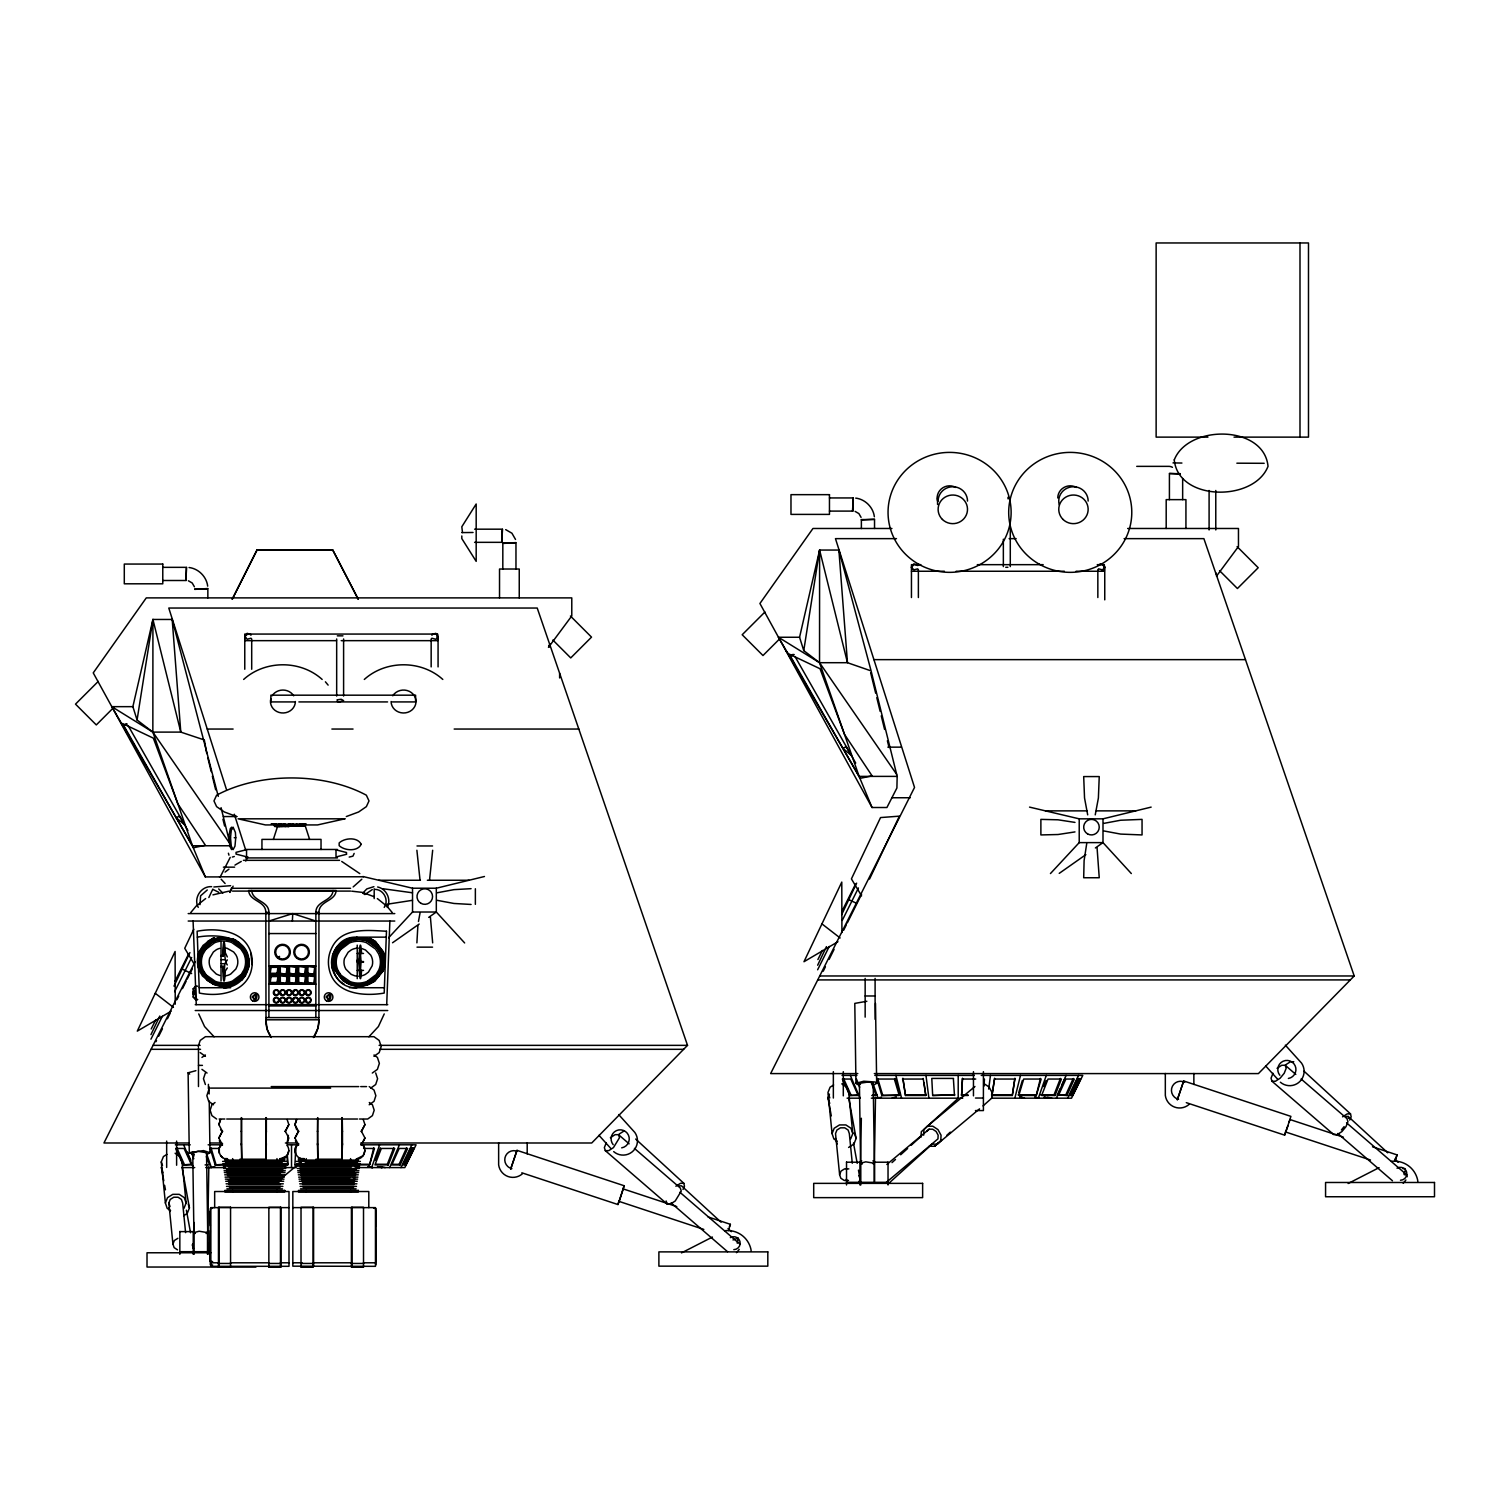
<?xml version="1.0" encoding="UTF-8"?>
<svg xmlns="http://www.w3.org/2000/svg" width="1510" height="1510" viewBox="0 0 1510 1510"><rect width="100%" height="100%" fill="white"/><g stroke="black" fill="none" stroke-linecap="round" stroke-linejoin="round"><path stroke-width="1.5" d="M218.27 796.374L172.197 619.459L152.925 619.459L152.85 732.105L192.468 845.77L205.341 876.914L220.234 876.914L230.218 857.397M266.345 1143.561L265.836 1158.793M266.345 1131.028L265.836 1146.241M315.986 1159.208L342.241 1159.208L342.241 1117.627L342.468 1131.613M870.1 670.553L847.469 662.701L819.609 550.055L819.534 662.701L859.133 776.385L872.025 807.51L886.917 807.51L896.902 787.994L897.166 776.385L871.006 670.553L838.88 550.055L819.609 550.055L799.564 637.258L803.754 650.602L819.534 662.701L896.676 774.366M285.258 826.574L285.277 824.252M221.026 956.189L223.159 956.189C224.877 929.216 222.914 959.813 227.312 964.947M227.312 959.907L224.82 963.72L223.99 976.517L223.159 966.249L221.026 966.268M359.38 961.549L360.211 949.941L361.041 961.549M361.041 962.266L360.211 973.875L359.38 962.266M416.892 942.863L417.874 925.724M432.672 850.262L429.538 880.085M288.24 826.574L288.259 824.252M288.995 824.252L288.957 826.574L278.236 826.574L278.199 824.252M299.848 826.14L299.867 823.818M303.623 823.818L303.586 826.14L305.341 826.14L305.379 823.818M239.882 1159.208L266.137 1159.208L266.005 1117.627M304.529 826.14L304.567 823.818M194.054 1222.496L193.903 1231.801L195.375 1233.33M208.833 1166.739L207.719 1231.801L206.549 1233.33M305.095 826.14L305.133 823.818M862.059 1163.946L860.568 1162.398L861.342 1118.249M873.233 1163.946L874.403 1162.398L875.517 1097.336M302.415 826.14L302.472 823.818L302.491 826.14L290.845 826.14L290.807 823.818M319.006 1019.797L317.93 1028.102L313.476 1037.521A29.974 29.974 0 0 0 318.988 1019.797L265.76 1019.797L267.44 1030.103L271.29 1037.521A29.974 29.974 0 0 1 265.779 1019.797M235.749 837.71L234.975 846.128L233.125 849.62L231.275 846.128L230.501 837.71L231.275 830.274L233.125 827.197L235.39 832.463L235.749 837.71L234.258 837.71M231.634 849.62L229.765 846.128L229.086 834.992L230.313 828.612L231.634 827.197L232.936 828.612M386.711 1004.622L389.882 921.043M208.852 1247.222L209.041 1243.523M923.686 1135.18L923.95 1129.631L927.423 1126.196L974.95 1086.502M292.374 921.043L292.751 913.588L315.854 921.043M299.263 1164.889L294.903 1164.889L295.79 1147.826M961.587 1095.486L962.474 1078.423L961.587 1095.486L968.118 1095.486M983.992 1086.086L984.444 1079.046M186.655 567.364L185.805 580.501L162.778 580.501M501.679 542.317L502.547 529.179M852.489 511.097L853.339 497.96M241.355 1117.627L241.355 1131.613M241.355 1131.028L241.355 1145.014M241.355 1143.561L241.883 1158.793M266.345 1131.613L266.345 1117.627M317.459 1131.028L317.459 1145.014M317.459 1143.561L317.817 1159.208L317.685 1117.627L317.459 1131.613M342.468 1145.014L342.468 1131.028M208.644 1250.544L208.965 1246.845M920.873 1137.256L921.345 1131.688L958.038 1098.468M988.71 1089.069L990.447 1075.403M197.338 937.144C216.761 933.633 248.886 936.106 249.056 962.436C249.169 976.026 237.202 987.785 223.669 987.729L227.123 987.276M252.095 997.072C260.418 987.2 255.964 1007.566 252.963 997.072C256.662 991.315 256.662 1002.829 252.963 997.072M326.028 997.072C334.371 987.2 329.897 1007.566 326.915 997.072C330.614 991.315 330.614 1002.829 326.915 997.072M356.945 937.144C324.31 935.822 324.405 988.956 356.945 987.729M333.049 890.485C332.351 901.564 315.854 900.602 315.854 912.38L315.854 1017.608M354.152 853.414L352.962 856.151L349.188 857.076M229.992 843.769L152.85 732.105L137.07 720.006L152.925 619.459L180.785 732.105L204.322 739.957L206.776 753.547M803.754 650.602L819.609 550.055M218.874 1124.61L220.573 1119.533L218.856 1124.61L222.536 1131.613L220.573 1129.707M218.874 1138.03L222.536 1131.028L218.856 1138.03L222.536 1145.014M288.825 1124.61L285.182 1131.613L288.844 1124.61L287.145 1119.533M288.825 1150.563L287.145 1155.641L279.935 1159.208C286.749 1159.472 291.43 1150.941 287.145 1145.486M294.978 1138.03L298.64 1131.028L294.96 1138.03L298.659 1145.014M364.948 1124.61L361.286 1131.613L364.967 1124.61L363.249 1119.533M364.948 1138.03L361.286 1145.014L364.967 1138.03L361.286 1131.028M364.948 1150.563L363.249 1155.641L356.058 1159.208C364.174 1159.623 368.214 1148.053 361.286 1143.561M418.459 921.477L420.025 913.04M265.817 1017.608L318.931 1017.608L318.931 912.38C318.95 900.602 335.428 901.564 336.145 890.485L248.621 890.485C249.32 901.564 265.798 900.602 265.817 912.38L266.005 1019.797M991.976 1095.486L994.599 1078.423L991.976 1095.486L1012.285 1095.486L1014.909 1078.423L1012.285 1095.486M1086.709 843.637L1084.104 860.606L1083.689 877.744L1099.242 877.744L1097.072 847.846M550.395 643.77L548.659 645.865M1216.796 575.669L1216.06 573.064M137.07 720.006L132.88 706.661L152.925 619.459M1095.241 814.853L1098.393 797.997L1099.242 776.574L1083.689 776.574L1084.539 797.997L1087.691 814.853M1173.006 462.909L1181.915 463.041M1014.852 1098.185L1020.496 1075.403M283.427 1164.889L287.787 1164.889L287.353 1154.886M932.67 1095.486L954.622 1094.882L932.67 1095.486L931.783 1078.423L953.584 1078.423M517.005 1150.356L510.663 1169.117L517.005 1150.356L624.215 1185.765L619.327 1200.941M521.837 1172.798L617.892 1204.527L618.949 1200.941M708.039 1216.928L730.387 1224.308L728.424 1230.556M1183.689 1080.971L1177.347 1099.714L1183.689 1080.971L1290.899 1116.381L1289.144 1121.892M1186.294 1102.659L1284.557 1135.124L1285.633 1131.537M1372.496 1146.788L1397.071 1154.905L1395.108 1161.152M363.589 1148.449L374.48 1148.449L369.572 1164.889L373.725 1147.826M1018.665 1092.825L1022.345 1080.481M1036.256 1095.486L1018.797 1095.486L1023.723 1079.046L1041.164 1079.046L1036.256 1095.486L1040.409 1078.423M273.367 839.39L277.764 825.762L305.209 825.762L309.607 839.39M1370.495 1160.02L1285.614 1131.99L1289.842 1119.948M437.409 638.654L437.409 634.577L435.692 633.332L431.822 634.577M1098.506 565.174L1100.224 563.928L1104.093 565.174L1104.754 567.213L1102.357 570.497M384.238 1013.927L378.387 1026.573L368.893 1036.785M198.206 1046.524L200.188 1040.447L205.417 1036.69L373.97 1036.69L379.18 1040.447L381.181 1046.524L379.18 1052.602L373.97 1056.358M205.379 1072.949L203.472 1078.744L205.379 1084.52M208.701 1090.069L206.851 1095.694L208.701 1101.319L213.514 1104.773M1287.973 1125.743L1284.708 1135.124M1394.787 1161.152L1397.071 1154.905M371.649 1167.589L379.614 1144.806M1038.333 1098.185L1046.298 1075.403M387.315 907.378C391.543 899.431 386.428 888.748 377.632 886.993M622.762 1189.351L624.215 1185.765M618.024 1204.527L623.158 1188.899L676.782 1206.603M729.405 1226.686L730.387 1224.308M375.556 1160.171L380.35 1147.826M376.179 1164.267L387.334 1164.267L393.732 1147.826M388.315 1164.889L394.733 1148.449L381.35 1148.449L374.933 1164.889L388.315 1164.889L387.334 1164.267M1043.825 1086.653L1046.241 1080.481M1040.635 1094.882L1054.018 1094.882L1060.416 1078.423M1054.999 1095.486L1061.417 1079.046L1048.034 1079.046L1041.617 1095.486L1054.999 1095.486L1054.018 1094.882M606.303 1142.655L604.359 1147.6L605.302 1150.639L667.08 1204.017L670.553 1204.017L675.234 1200.978L681.255 1191.107L680.312 1188.049L634.427 1148.393M1272.987 1073.251L1271.043 1078.197L1271.986 1081.254L1333.764 1134.614L1337.237 1134.614L1341.918 1131.575L1345.995 1126.63L1347.939 1121.703L1346.995 1118.646L1301.11 1078.989M181.993 1167.23L189.429 1207.906L187.24 1213.436L183.691 1215.701M831.293 1115.909L827.99 1097.845L829.443 1094.146M848.677 1097.845L856.113 1138.502L853.924 1144.033L848.601 1147.449M858.643 1182.858L860.115 1179.178L858.454 1170.137M170.592 1210.548L167.195 1208.359L165.383 1202.998L161.287 1161.926L163.42 1156.566L166.949 1154.376M165.383 1202.998L167.516 1197.638L172.801 1194.334L179.199 1194.334L184.277 1197.638L186.107 1202.998L183.956 1208.359M177.519 1249.846L174.141 1247.638L172.933 1244.07L168.837 1202.998L170.252 1199.431L173.782 1197.222L178.048 1197.222L181.427 1199.431L182.653 1202.998L185.598 1232.651M172.933 1244.07L174.348 1240.503L177.878 1238.294M837.276 1141.164L833.879 1138.955L832.067 1133.595L834.199 1128.253L839.484 1124.931L845.883 1124.931L850.96 1128.253L852.791 1133.595L850.64 1138.955M848.488 1180.442L844.203 1180.442L840.825 1178.234L839.617 1174.667L841.032 1171.099L844.562 1168.891L848.828 1168.891M435.692 633.992L437.409 634.993L437.409 638.22L435.692 639.221L431.822 638.22M1102.357 564.608L1104.754 567.213L1104.093 568.836L1102.357 569.836L1098.506 568.836M332.521 955.887L335.05 949.79M389.655 1167.589L399.414 1144.806M1056.339 1098.185L1066.098 1075.403M392.789 1164.323L399.093 1164.323L406.567 1147.864M400.188 1164.889L407.643 1148.449L399.225 1148.449L391.769 1164.889L400.188 1164.889L399.093 1164.323M1058.453 1095.486L1065.909 1079.046L1074.327 1079.046L1066.872 1095.486L1057.378 1094.92L1060.171 1088.748M1062.04 1084.633L1064.833 1078.461M1057.378 1094.92L1065.777 1094.92L1073.233 1078.461M683.011 1189.446L684.483 1186.237L683.822 1183.293L635.672 1139.05M737.239 1243.183L738.296 1238.011L732.992 1239.974M1349.695 1120.043L1351.167 1116.853L1350.506 1113.889L1304.074 1071.232M1403.922 1173.78L1405.414 1170.59L1404.961 1168.608L1402.771 1168.608M193.771 929.273L184.73 948.299L193.752 963.361M208.833 897.544L212.853 889.088M150.962 1034.614L159.796 1016.041M173.99 986.124L189.939 952.546M229.728 891.844L231.728 887.653M817.646 965.23L826.461 946.638M841.674 914.626L856.623 883.142M869.534 879.065L899.394 816.155L880.538 817.571L851.413 878.895L861.568 895.845M400.962 1167.589L411.852 1144.806M1067.645 1098.185L1078.536 1075.403M412.23 1147.789L404.227 1164.229L405.548 1164.889L413.551 1148.449L410.682 1148.449L402.679 1164.889L405.548 1164.889M405.907 1164.889L413.91 1148.449L412.664 1147.826M1078.895 1078.385L1070.911 1094.825L1072.232 1095.486L1080.235 1079.046L1077.366 1079.046L1069.363 1095.486L1072.232 1095.486M1080.594 1079.046L1072.591 1095.486L1071.364 1094.882M384.201 907.378C389.165 900.394 383.861 889.673 375.31 889.39M151.208 1028.952L155.756 1019.854M174.99 981.274L188.807 953.565M150.943 1039.182L162.363 1016.287M174.631 991.674L191.676 957.51M155.983 1041.692L156.53 1040.598M158.72 1036.181L162.438 1028.744M167.402 1018.797L170.328 1012.908M176.934 999.677L178.746 996.015M182.446 988.616L186.145 981.198M187.164 979.141L192.261 968.929M817.891 959.567L822.44 950.451M841.9 911.417L855.49 884.162M817.627 969.779L829.273 946.43M842.24 920.42L858.435 887.956M823.214 971.213L825.404 966.796M829.122 959.36L834.067 949.394M843.618 930.273L846.355 924.781M847.28 922.931L861.606 894.184M195.186 961.568L103.945 1142.994L188.788 1142.994M229.954 892.448L233.106 886.162M245.752 861.021L247.848 856.831M204.416 946.392L201.132 951.659A22.839 22.839 0 0 0 200.792 969.665L208.267 979.461L213.703 982.633A25.179 25.179 0 0 0 233.087 982.746L242.789 975.403L245.809 970.213A21.631 21.631 0 0 0 245.469 952.848L242.242 947.77L232.257 940.787A25.179 25.179 0 0 0 213.91 941.108L204.227 948.431L201.189 953.622A21.631 21.631 0 0 0 201.547 971.006L204.775 976.083L214.741 983.067M202.189 952.093L209.663 943.014L214.948 940.183A23.877 23.877 0 0 1 232.691 940.503L242.053 947.751L244.979 952.867M203.774 950.715L210.041 943.505M243.053 976.215L246.432 970.779M246.979 971.006L238.674 981.085M247.244 971.119L238.863 981.311L232.918 984.482A26.784 26.784 0 0 1 213.023 984.124L202.491 976.007L199.207 970.25A24.424 24.424 0 0 1 199.584 950.998L203.095 945.373L213.91 937.635M338.882 945.373L335.371 950.998A24.424 24.424 0 0 0 334.993 970.25L342.996 980.745L348.81 984.124A26.784 26.784 0 0 0 368.704 984.482L374.65 981.311L383.03 971.119A24.424 24.424 0 0 0 383.408 951.866L375.405 941.391L369.591 937.993M339.335 945.732L335.918 951.224A23.877 23.877 0 0 0 335.56 970.043L343.355 980.292L349.036 983.595M336.183 951.338L344.299 941.504L350.037 938.446M336.919 951.659L344.771 942.127M340.826 946.883L337.674 951.961A22.084 22.084 0 0 0 336.371 955.736M377.066 974.856L379.104 971.553M377.311 975.045L380.445 970.024A21.763 21.763 0 0 0 380.765 952.867L373.649 943.524L368.459 940.503A23.877 23.877 0 0 0 350.735 940.183L341.09 947.072M377.972 975.554L381.218 970.364A22.575 22.575 0 0 0 381.558 952.565M381.483 970.477L373.631 979.99L368.081 982.972M227.312 967.967L225.311 971.024A19.177 1.359 -89.5 0 1 223.857 980.99A19.177 1.359 -89.5 0 1 222.819 966.778L223.159 966.249M548.451 647.375L571.78 615.929L571.78 597.885L146.281 597.885L93.242 672.894L205.341 876.914M1216.494 576.14L1238.464 546.526L1238.464 528.481L1127.668 528.481M860.568 1162.398L861.738 1160.85M190.826 912.474L196.055 906.208L205.643 898.563M241.657 980.33L245.677 975.082M905.49 1095.486L902.886 1078.423L905.49 1095.486L925.8 1095.486L923.969 1082.538M925.8 1095.486L923.195 1078.423M361.815 879.216L353.17 886.936M736.502 1252.696L739.22 1249.412M1341.408 1129.933L1344.127 1126.63M1403.186 1183.311L1405.904 1180.008M197.697 999.601L195.545 999.601L193.186 997.015L193.186 988.786L195.545 986.2L197.697 986.2M388.561 937.804L412.532 912.021L412.532 888.22L362.853 876.498M1050.45 873.554L1079.216 842.618L1079.216 818.835L1029.537 807.114M226.481 789.579L168.78 608.039L537.22 608.039L687.522 1045.354L591.731 1142.994L360.796 1142.994M1124.101 538.636L1203.885 538.636L1354.206 975.97L1258.415 1073.591L874.309 1073.591M98.244 681.406L75.5 704.132L96.3 724.932L114.156 707.058M270.045 974.365L271.12 967.344L270.045 966.249L270.045 974.365L278.161 974.365L278.161 966.249L270.045 966.249M278.161 974.365L277.066 973.289L278.161 966.249M270.045 983.557L271.12 976.536L270.045 975.441L270.045 983.557L278.161 983.557L278.161 975.441L270.045 975.441M278.161 983.557L277.066 982.481L278.161 975.441M279.237 974.365L280.313 973.289L287.353 974.365L287.353 966.249L279.237 966.249L279.237 974.365L287.353 974.365M286.258 973.289L287.353 966.249M279.237 983.557L280.313 982.481L287.353 983.557L287.353 975.441L279.237 975.441L279.237 983.557L287.353 983.557M286.258 982.481L287.353 975.441M288.429 974.365L289.505 973.289L296.526 974.365L296.526 966.249L288.429 966.249L288.429 974.365L296.526 974.365M295.45 973.289L296.526 966.249M288.429 983.557L289.505 982.481L296.526 983.557L296.526 975.441L288.429 975.441L288.429 983.557L296.526 983.557M295.45 982.481L296.526 975.441M297.621 974.365L298.697 973.289L305.718 974.365L305.718 966.249L297.621 966.249L297.621 974.365L305.718 974.365M304.642 973.289L305.718 966.249M297.621 983.557L298.697 982.481L305.718 983.557L305.718 975.441L297.621 975.441L297.621 983.557L305.718 983.557M304.642 982.481L305.718 975.441M306.794 974.365L307.889 973.289L314.911 974.365L314.911 966.249L306.794 966.249L306.794 974.365L314.911 974.365M313.835 973.289L314.911 966.249M306.794 983.557L307.889 982.481L314.911 983.557L314.911 975.441L306.794 975.441L306.794 983.557L314.911 983.557M313.835 982.481L314.911 975.441M764.928 612.003L742.184 634.747L762.984 655.529L779.217 639.296M926.762 1131.481L929.084 1129.197L932.651 1129.197L936.124 1131.481L938.144 1135.18L937.974 1138.861L886.37 1182.33M931.934 1144.146L937.295 1144.146L940.787 1140.711L941.051 1135.18L937.993 1129.631L932.803 1126.196L927.423 1126.196M277.67 958.17A7.777 7.777 0 0 0 290.241 953.282A7.777 7.777 0 0 0 279.727 944.845A7.777 7.777 0 0 0 277.67 958.17L279.558 956.377M208.323 941.277L200.132 951.224A23.877 23.877 0 0 0 199.773 970.043L207.587 980.292L213.269 983.595M204.85 946.713L214.741 939.654A24.481 24.481 0 0 1 232.918 939.975L242.544 947.412L245.545 952.659A22.329 22.329 0 0 1 246.923 964.494M209.475 942.769L201.887 951.961A22.084 22.084 0 0 0 200.188 957.68M237.183 979.103L240.09 976.404M237.523 979.575L245.205 970.25A22.329 22.329 0 0 0 246.507 966.457M242.43 975.724L232.295 982.972M339.976 946.223L350.226 938.918A25.33 25.33 0 0 1 354.34 937.729M342.77 945.94L350.849 940.485A23.537 23.537 0 0 1 368.327 940.805L377.575 947.94L380.463 952.98A21.461 21.461 0 0 1 380.142 969.911M357.927 959.378L357.511 959.756A2.038 2.038 0 0 0 357.455 962.304L357.851 962.701A2.208 2.208 0 0 0 358.889 963.135M377.575 975.233L367.779 982.236A24.198 24.198 0 0 1 363.853 983.35M373.8 980.217L381.728 970.571A23.103 23.103 0 0 0 382.087 952.376L374.537 942.448L369.025 939.258A25.33 25.33 0 0 0 364.967 937.918M378.84 976.215L368.383 983.689A25.859 25.859 0 0 1 349.169 983.331L338.995 975.498L335.824 969.948M929.103 1146.26L934.671 1146.26L938.408 1142.825M892.014 1162.606L895.468 1159.472M900.677 1154.772L907.604 1148.506M911.077 1145.354L921.477 1135.954M887.993 1184.029L931.349 1144.825M934.671 1146.26L941.617 1139.993M946.808 1135.293L950.281 1132.141M280.105 1179.423L299.471 1163.247M886.842 1164.474L929.084 1129.197M937.295 1144.146L979.537 1108.85M983.067 1105.905L991.825 1098.072L992.089 1092.523L989.031 1086.974L983.841 1083.557M218.95 1148.449L210.23 1148.449L215.137 1164.889L224.631 1164.267M881.821 1095.486L899.262 1095.486L894.354 1079.046L876.914 1079.046L881.821 1095.486L900.035 1094.882M126.142 723.818L123.782 725.649L127.085 723.932L125.689 725.008M225.065 872.082L228.935 869.156M792.826 654.415L790.466 656.246L793.769 654.528M792.373 655.604L793.845 654.51M201.944 1057.434L205.36 1054.98M215.043 1102.508L211.928 1104.754L210.135 1110.209L211.928 1115.645L216.609 1119.023M372.291 1073.044L377.406 1069.363L379.369 1063.399L377.406 1057.434L374.008 1054.98M370.724 1088.106L375.688 1084.52L377.594 1078.744L375.688 1072.949M369.195 1104.773L374.027 1101.319L375.858 1095.694L374.027 1090.069L369.195 1086.596M243.657 679.443C265.194 659.908 300.622 659.908 322.159 679.443M364.306 679.443C385.843 659.908 421.271 659.908 442.808 679.443M392.543 942.769L419.195 924.044M428.708 917.363L436.315 912.021L436.315 888.22L484.465 876.498M1059.227 873.365L1085.86 854.641M1095.392 847.959L1102.998 842.618L1102.998 818.835L1151.149 807.114M610.38 1137.728L615.061 1134.671L618.534 1134.671L629.123 1143.825M1277.064 1068.325L1281.745 1065.267L1285.218 1065.267L1295.806 1074.422M619.119 1134.104L623.781 1131.141M675.876 1186.237L680.538 1183.293L683.822 1183.293M1285.803 1064.701L1290.465 1061.738L1293.768 1061.738M1342.56 1116.853L1347.222 1113.889L1350.506 1113.889M833.614 1084.973L830.104 1087.181L827.971 1092.523L832.067 1133.595M234.956 865.098L241.26 861.455M171.253 1011.134L137.297 1031.122L175.103 951.489L175.236 1004.207M837.937 941.73L803.981 961.719L841.787 882.085L841.919 932.519M251.037 638.22L247.168 639.221L244.771 636.616L247.168 633.332L251.037 634.577M431.822 634.993L433.54 633.992M913.852 564.608L911.455 567.213L912.115 569.251M917.721 568.836L913.852 569.836L911.455 567.213L913.852 563.928L917.721 565.174M194.148 1154.565L189.279 1152.715L188.108 1072.798L195.904 1070.684M189.279 1152.715L203.472 1150.601L209.984 1152.715L207.606 1154.017M194.96 1233.519L193.903 1232.651L192.733 1152.715L197.923 1151.318L206.53 1152.715L207.719 1232.651L206.134 1233.519M193.903 1232.651L199.112 1231.235L207.719 1232.651M857.548 1084.633L855.962 1083.331L863.758 1081.217L875.102 1082.009L876.668 1083.331L874.29 1084.633M860.587 1163.247L859.416 1083.331L868.873 1081.915L873.214 1083.331L874.384 1163.247L865.777 1161.832L860.587 1163.247L861.644 1164.116M871.629 1084.199L873.214 1083.331M214.024 937.899L208.154 941.051L199.867 951.111A24.16 24.16 0 0 0 199.49 970.156L207.398 980.519L213.137 983.859A26.482 26.482 0 0 0 232.804 984.218M214.25 938.446L208.512 941.504L200.415 951.338A23.594 23.594 0 0 0 200.056 969.948L207.757 980.066M214.345 938.692L208.682 941.73L200.679 951.451L208.814 941.919L214.439 938.918A25.33 25.33 0 0 1 218.554 937.729M208.984 942.127L214.533 939.163M211.759 942.599L215.194 940.768A23.216 23.216 0 0 1 232.427 941.07M233.786 981.274L237.372 979.367M234.012 981.726L242.185 975.554L245.432 970.364A22.575 22.575 0 0 0 246.772 966.513M232.408 983.218L242.827 976.045L246.168 970.666A23.329 23.329 0 0 0 246.526 952.281L238.882 942.278L233.352 939.05M238.335 980.613L232.597 983.689A25.859 25.859 0 0 1 213.382 983.331M232.71 983.954L238.505 980.839L246.696 970.892A23.877 23.877 0 0 0 248.659 958.303M347.847 938.956L339.108 945.543L335.635 951.111A24.16 24.16 0 0 0 335.277 970.156L343.185 980.519L348.923 983.859A26.482 26.482 0 0 0 368.591 984.218L374.461 981.085L382.766 971.006A24.16 24.16 0 0 0 383.125 951.98L375.235 941.617L369.478 938.257M344.11 941.277L349.924 938.163M350.131 938.692L344.469 941.73L336.447 951.451A23.329 23.329 0 0 0 336.107 969.835L343.733 979.839L349.282 983.086A25.576 25.576 0 0 0 368.27 983.425L373.933 980.386L381.954 970.666A23.329 23.329 0 0 0 382.313 952.281L374.669 942.278M345.243 942.769L350.622 939.899A24.198 24.198 0 0 1 368.591 940.22L378.104 947.563L381.067 952.753M347.545 942.599L350.962 940.768A23.216 23.216 0 0 1 368.214 941.07L377.33 948.11L380.18 953.093A21.178 21.178 0 0 1 381.483 964.305M367.553 981.651L372.762 978.858M367.666 981.934L372.951 979.103M373.461 979.764L367.968 982.708A24.745 24.745 0 0 1 349.603 982.368M368.478 983.954L374.291 980.839L382.483 970.892A23.877 23.877 0 0 0 382.861 952.074L375.046 941.844L369.365 938.522M183.125 1164.889L191.543 1164.889L184.088 1148.449L175.67 1148.449L183.125 1164.889L190.6 1164.267M849.809 1095.486L858.227 1095.486L850.772 1079.046L842.353 1079.046L849.809 1095.486L859.379 1094.882M681.482 1252.904L712.418 1237.049M1348.166 1183.5L1379.083 1167.664M207.266 889.975L200.603 895.808L200.018 904.66M234.295 856.491L232.351 857.057M346.3 816.551L358.625 811.984L366.364 806.642L369.006 800.923L366.364 795.204C323.65 772.195 259.324 772.195 216.609 795.204L213.967 800.923L216.609 806.642L224.348 811.984L236.674 816.551M212.929 894.864L228.84 891.183M372.291 889.579L364.91 894.524L362.759 893.09L366.855 888.899L373.914 886.672M462.494 532.539L461.815 526.763L476.178 504L476.178 561.361L461.815 538.579L461.815 535.956M268.912 921.043L292.751 913.588M891.976 1098.185L896.279 1096.883M337.334 635.842L342.94 635.842M210.4 1167.589L214.797 1166.494M877.083 1098.185L881.481 1097.109M437.088 892.788L453.963 889.635L471.082 888.673M412.475 900.319L387.07 904.245M1103.772 823.384L1120.647 820.232L1142.051 819.383L1142.051 834.936L1120.647 834.086L1103.772 830.934M273.536 993.58L274.669 993.316M279.935 993.58L281.068 993.316M299.131 993.58L300.264 993.316M305.53 993.58L306.662 993.316M273.536 1001.149L274.669 1000.885M279.935 1001.149L281.068 1000.885M299.131 1001.149L300.264 1000.885M305.53 1001.149L306.662 1000.885M1074.988 831.916L1058.019 834.52L1040.881 834.936L1040.881 819.383L1058.019 819.798L1074.988 822.403M473.045 532.483L461.815 532.596M1007.887 498.734L1010.284 498.055L1007.887 497.375M211.645 886.672C201.17 885.879 193.204 898.167 198.244 907.378M1236.86 463.192L1264.172 463.306M213.854 886.974L230.615 885.709M515.948 542.6L502.83 543.468L502.811 569.025M861.38 519.987L874.516 519.138M194.696 589.391L207.833 588.523M221.026 966.796L222.819 966.778M1207.943 437.126L1156.131 437.126L1156.131 242.959L1308.49 242.959L1308.49 437.126L1234.01 437.126M1136.728 466.363L1168.797 466.363A7.267 7.267 0 0 1 1172.439 467.326M1180.197 473.63L1169.419 473.63L1169.419 499.64M829.462 497.941L852.923 497.941L852.923 511.097M829.462 511.097L852.697 511.097M861.38 519.572L874.535 519.572L874.535 528.462M891.919 528.481L812.965 528.481L759.926 603.49L872.025 807.51M474.612 529.179L502.113 529.179L502.113 542.335M896.468 538.636L835.464 538.636L914.531 787.427L770.628 1073.591L857.812 1073.591M1009.114 538.636L1016.154 538.636M474.593 542.335L501.905 542.335M502.811 543.034L515.967 543.034L515.967 569.025M920.873 564.665L911.455 564.665L911.455 597.526M977.31 564.665L1043.165 564.665M1097.26 564.665L1104.32 564.665L1104.32 571.252L1076.101 571.252M1005.754 567.288L1007.887 567.288M162.778 567.345L186.24 567.345L186.24 580.501M911.455 571.252L944.392 571.252M956.151 571.252L1064.342 571.252M194.696 588.957L207.852 588.957L207.852 597.866M897.166 776.385L859.133 776.385L778.462 637.258L799.564 637.258M244.771 640.655L336.503 640.655M341.203 640.655L437.636 640.655L437.636 634.068L244.771 634.068L244.771 669.251M785.804 650.602L788.937 654.66M873.913 659.644L1245.486 659.644M294.224 701.923L270.875 701.923L270.875 695.185L415.59 695.185L415.59 701.923L392.241 701.923M298.886 701.923L387.579 701.923M221.064 807.661L230.483 845.77L192.468 845.77L111.797 706.661L132.88 706.661M207.248 729.047L233.106 729.047M331.879 729.047L353.038 729.047M454.17 729.047L578.802 729.047M887.842 747.148L901.3 747.148M892.334 797.752L910.266 797.752M1045.448 810.87L1087.106 810.87M1096.373 810.87L1135.728 810.87M223.404 816.551L236.862 816.551M1079.216 818.835L1102.998 818.835M271.932 823.762L274.216 823.818M274.008 823.818L271.234 823.762M306.058 823.818L289.75 824.252M273.989 824.101L289.92 824.252M280.52 826.423L274.518 826.423L274.424 824.101M228.991 837.71L230.501 837.71M1079.216 842.618L1102.998 842.618L1131.33 873.554M417.005 845.959L432.558 845.959M245.545 849.469L337.447 849.469M245.545 857.925L337.447 857.925M243.393 860.341L339.58 860.341M223.404 867.155L234.616 867.155M219.535 876.781L363.438 876.781M378.765 880.255L420.422 880.255M427.368 880.255L469.044 880.255M232.408 888.295L350.565 888.295M412.532 888.22L436.315 888.22M232.408 891.089L350.565 891.089M351.811 891.183L362.23 892.372L373.763 896.562M412.532 912.021L436.315 912.021L464.646 942.957M265.817 912.38L268.912 912.38L268.912 1017.249M315.854 912.38L318.931 912.38M188.184 913.588L394.789 913.588M188.184 921.043L394.789 921.043M268.912 933.558L315.854 933.558M356.851 937.144L386.258 937.144M236.315 940.522L232.276 938.842M417.005 947.148L432.558 947.148M357.228 953.452L363.532 953.452M221.026 959.699L224.82 959.699M363.532 961.549L357.228 961.549L357.228 945.147M363.532 962.266L357.228 962.266L357.228 978.669M224.82 963.72L221.026 963.72L221.026 981.066M268.912 966.079L315.854 966.079M271.12 967.344L277.066 967.344M279.237 966.249L286.258 967.344M288.429 966.249L295.45 967.344M297.621 966.249L304.642 967.344M306.794 966.249L313.835 967.344M357.228 970.383L363.532 970.383M271.12 973.289L277.066 973.289M819.722 975.97L1354.206 975.97M271.12 976.536L277.066 976.536M279.237 975.441L286.258 976.536M288.429 975.441L295.45 976.536M297.621 975.441L304.642 976.536M306.794 975.441L313.835 976.536M817.74 979.914L1350.336 979.914M271.12 982.481L277.066 982.481M268.912 984.105L315.854 984.105M199.188 987.729L230.653 987.729M349.452 987.729L384.389 987.729M193.186 988.786L194.62 988.786M194.262 990.768L194.262 994.656M865.154 995.977L875.102 995.977M193.186 997.015L197.432 999.601M866.853 1001.281L854.792 1003.395L855.962 1083.331M292.638 1004.622L315.854 1004.66M195.224 1004.678L387.749 1004.678M268.912 1005.924L315.854 1005.924M195.224 1010.53L387.749 1010.53M153.038 1045.354L200.132 1045.354M379.086 1045.354L687.522 1045.354M151.057 1049.318L200.547 1049.318M379.652 1049.318L683.652 1049.318M198.471 1065.38L202.434 1065.38M842.033 1075.403L856.925 1075.403M874.818 1075.403L974.328 1075.403M981.236 1075.403L1082.783 1075.403L1071.515 1098.185L991.485 1098.185M902.414 1079.046L922.723 1079.046M962.644 1079.046L975.724 1079.046M995.071 1079.046L1015.381 1079.046M1271.986 1081.254L1275.459 1081.254L1280.14 1078.197L1284.217 1073.251L1286.161 1068.325L1285.218 1065.267M271.215 1086.596L358.776 1086.596M360.72 1086.596L366.552 1086.596M210.343 1088.106L330.633 1088.106M872.78 1094.882L877.234 1094.882M905.981 1094.882L926.291 1094.882M961.417 1094.882L967.967 1094.882M991.504 1094.882L1011.813 1094.882M1018.042 1094.882L1035.483 1094.882M871.78 1095.486L876.253 1095.486L872.251 1085.218M847.091 1098.185L860.172 1098.185M871.345 1098.185L962.719 1098.185M975.46 1098.034L983.406 1098.034M975.46 1110.567L983.406 1110.567L983.406 1071.685M1346.014 1116.475L1348.222 1116.475L1387.765 1152.809M219.177 1119.023L224.839 1119.023M226.727 1119.023L357.606 1119.023M359.493 1119.023L367.723 1119.023L372.404 1115.645L374.197 1110.209L372.404 1104.754L369.289 1102.508M209.984 1142.994L221.762 1142.994M285.39 1142.994L297.168 1142.994M175.349 1144.806L190.241 1144.806M208.135 1144.806L222.196 1144.806M286.919 1144.806L298.433 1144.806M360.852 1144.806L416.099 1144.806L404.831 1167.589L357.568 1167.589M605.302 1150.639L608.775 1150.639L613.456 1147.6L619.477 1137.728L618.534 1134.671M227.161 1158.604L224.896 1158.604L224.896 1160.095L284.729 1160.095L284.729 1158.604L279.935 1158.604M304.246 1158.604L298.489 1158.604L298.489 1160.095L358.323 1160.095L357.285 1158.604M222.612 1161.417L286.787 1161.417M296.205 1161.417L360.38 1161.417M225.462 1162.436L282.087 1162.436M299.207 1162.436L301.339 1162.436M305.303 1162.436L357.53 1162.436M846.525 1162.209L859.926 1162.209M874.63 1162.209L888.031 1162.209M222.97 1163.776L286.409 1163.776M296.583 1163.776L360.022 1163.776M283.578 1164.267L287.938 1164.267M299.093 1164.267L294.903 1164.889M357.908 1164.267L368.799 1164.267M225.953 1164.682L283.578 1164.682M299.414 1164.682L357.172 1164.682M205.096 1164.889L209.569 1164.889L206.36 1156.66M215.137 1164.889L226.047 1164.889M356.492 1164.889L369.572 1164.889M223.348 1166.135L286.051 1166.135M296.941 1166.135L359.644 1166.135M228.387 1166.947L283.219 1166.947M299.924 1166.947L351.396 1166.947M355.02 1166.947L356.813 1166.947M182.087 1167.589L194.733 1167.589M205.737 1167.589L225.5 1167.589M284.465 1167.589L296.243 1167.589M223.706 1168.495L285.673 1168.495M297.319 1168.495L359.286 1168.495M226.557 1169.306L282.842 1169.306M300.15 1169.306L356.435 1169.306M224.065 1170.778L285.333 1170.778M297.659 1170.778L358.927 1170.778M226.859 1171.25L282.54 1171.25M300.452 1171.25L354.378 1171.25M224.348 1172.609L285.031 1172.609M297.961 1172.609L358.644 1172.609M227.161 1173.194L280.482 1173.194M300.905 1173.194L355.832 1173.194M1404.243 1174.686L1406.565 1174.686L1407.207 1176.724M224.707 1174.818L284.692 1174.818M298.3 1174.818L358.285 1174.818M227.538 1175.592L281.841 1175.592M301.151 1175.592L355.454 1175.592M225.065 1177.139L284.333 1177.139M298.659 1177.139L357.927 1177.139M229.973 1177.762L281.502 1177.762M301.623 1177.762L349.999 1177.762M353.416 1177.762L355.114 1177.762M225.368 1179.14L284.012 1179.14M298.98 1179.14L357.625 1179.14M228.237 1179.952L281.162 1179.952M301.83 1179.952L354.756 1179.952M225.707 1181.254L283.691 1181.254M299.301 1181.254L357.285 1181.254M228.595 1182.255L279.142 1182.255M302.321 1182.255L354.397 1182.255M846.525 1182.311L859.926 1182.311M860.794 1182.311L874.196 1182.311L874.196 1162.039M888.031 1182.311L874.63 1182.311L874.63 1162.039M226.104 1183.821L283.295 1183.821M299.697 1183.821L356.889 1183.821M228.973 1184.614L280.426 1184.614M302.566 1184.614L354.019 1184.614M679.349 1185.86L681.538 1185.86L721.082 1222.213M226.5 1186.407L282.88 1186.407M300.113 1186.407L356.492 1186.407M229.407 1187.389L279.992 1187.389M303.132 1187.389L353.585 1187.389M226.877 1188.842L282.502 1188.842M300.49 1188.842L356.096 1188.842M619.043 1201.394L703.811 1229.423M288.995 1207.622L210.796 1207.622L210.796 1266.324L288.995 1266.305L288.995 1191.522L214.665 1191.522L214.665 1207.622M292.827 1207.622L375.461 1207.622L375.461 1266.324L292.827 1266.173L292.827 1191.522L368.799 1191.522L368.799 1207.622M375.933 1211.265L375.933 1225.686M210.305 1225.78L209.833 1211.36M210.305 1230.65L209.833 1261.341L212.608 1261.586M375.933 1230.556L375.933 1261.246M179.841 1231.613L193.242 1231.613M179.841 1251.696L193.242 1251.696M194.111 1251.696L207.512 1251.696M210.89 1252.772L147.017 1252.772L147.017 1267.041L255.945 1267.041M210.796 1262.794L219.025 1262.794M230.558 1262.794L268.95 1262.794M280.464 1262.794L288.995 1262.794M292.827 1262.794L302.075 1262.794M313.589 1262.794L352 1262.794M363.514 1262.794L375.461 1262.794M218.459 1263.455L230.558 1263.455M268.856 1263.455L280.954 1263.455M301.018 1263.455L313.117 1263.455M351.415 1263.455L363.514 1263.455M212.608 1264.965L210.305 1264.814L210.305 1208.623L212.608 1208.264M268.856 1266.89L280.954 1266.89L280.954 1207.264L268.856 1207.264L268.856 1267.041L280.954 1267.041M313.589 1266.324L313.589 1207.264L301.018 1207.264L301.018 1267.041L313.117 1266.89L313.117 1207.264M351.415 1266.89L363.514 1266.89L363.514 1207.264L351.415 1207.264L351.415 1267.041L363.514 1267.041M301.018 1267.041L313.117 1267.041M286.9 825.592L289.788 825.611M221.026 955.452L223.159 956.189M471.082 904.452L453.963 903.471L437.088 900.319M279.897 824.082L281.181 824.101M283.314 824.082L284.616 824.101M342.468 1143.561L341.94 1158.793M382.766 888.71L412.475 892.788M1180.178 474.065L1169.495 473.366M295.413 1153.225L295.413 1147.883L298.659 1143.561C291.694 1148.034 295.752 1159.623 303.869 1159.208M227.765 1159.208C219.648 1159.623 215.59 1148.053 222.536 1143.561L219.309 1147.883L219.309 1153.225M855.736 498.111C865.211 499.263 873.214 507.266 874.365 516.741M189.052 567.515C198.527 568.647 206.53 576.669 207.682 586.144M1047.317 1097.204L1051.885 1098.185M380.652 1166.607L385.201 1167.589M292.732 991.579L293.865 991.844M286.334 991.579L287.466 991.844M292.732 999.148L293.865 999.394M286.334 999.148L287.466 999.394M1034.897 1097.109L1039.333 1098.185L1034.954 1097.109M1289.842 1119.495L1343.447 1137.2M855.094 511.399L858.888 513.589L861.077 517.383M505.699 529.633L511.928 533.219L515.514 539.447M188.41 580.803L192.204 582.992L194.394 586.786M213.269 889.579L218.648 892.24M362.023 948.601L365.495 949.998L370.743 955.132A13.798 13.798 0 0 1 372.177 965.796L368.459 972.1L365.495 974.328A14.609 14.609 0 0 1 362.023 975.724M219.78 975.498L216.326 974.082L211.079 968.948A13.798 13.798 0 0 1 209.645 958.284L213.363 951.998L216.326 949.752A14.609 14.609 0 0 1 219.78 948.356M848.79 899.639L856.415 903.244M182.106 969.042L191.619 973.554M298.659 1157.566L301.132 1158.793M1065.777 1094.92L1066.872 1095.486M341.732 861.455L359.795 873.61M915.985 564.608L917.721 565.589M251.037 634.993L249.301 633.992L245.432 634.993L245.432 638.654M369.233 938.786L374.857 942.07L382.577 952.187M368.912 939.503L374.348 942.674L381.822 952.47M374.008 943.089L368.704 939.975A24.481 24.481 0 0 0 350.528 939.654L345.092 942.561L337.428 951.866A22.329 22.329 0 0 0 336.107 955.66M233.257 939.258L243.204 946.921M233.144 939.503L238.58 942.674L246.036 952.47M234.107 942.051L241.543 948.11L244.393 953.093M208.606 979.046L213.91 982.142A24.481 24.481 0 0 0 217.855 983.425M213.589 982.878L208.097 979.669L200.528 969.76M778.462 637.258L819.534 662.701L847.469 662.701L838.88 550.055M111.797 706.661L152.85 732.105L180.785 732.105L172.197 619.459M841.787 1083.859L846.865 1087.181L848.695 1092.523L852.791 1133.595M175.103 1153.263L180.181 1156.566L182.012 1161.926L186.107 1202.998M377.33 898.563L386.919 906.208L392.166 912.474M200.188 1052.602L205.417 1056.358M201.944 1069.363L207.059 1073.044M821.95 923.894L840.126 937.974M155.266 993.297L173.442 1007.378M859.416 1083.331L860.473 1084.199M188.108 1072.798L189.694 1074.101M192.733 1152.715L193.79 1153.583M218.686 888.899L222.782 893.09M214.08 1036.785L204.586 1026.573L198.735 1013.927M1346.561 1122.836L1406.565 1174.686M1337.728 1133.481L1392.447 1180.763M679.877 1192.239L739.881 1244.089M671.063 1202.885L727.537 1251.696M1394.655 1159.133L1398.09 1162.285M727.971 1228.536L731.406 1231.688M225.103 883.501L221.158 879.216M296.677 1129.707L294.978 1124.61L296.677 1119.533L294.96 1124.61L298.659 1131.613M285.182 1131.028L288.844 1138.03L287.145 1143.108L288.391 1135.35M220.573 1155.641L222.536 1157.566M1237.105 546.601L1258.207 567.722L1237.426 588.523L1219.552 570.648M570.421 616.005L591.524 637.126L570.742 657.926L552.868 640.051M378.519 947.261L368.799 939.748A24.745 24.745 0 0 0 362.777 938.069M339.637 975.026L344.053 979.461M205.039 974.195L207.795 976.97M204.775 974.384L208.965 978.593M208.776 978.839L201.547 969.363A22.084 22.084 0 0 1 200.396 965.569M872.931 1160.85L874.403 1162.398M1285.35 1045.165L1301.544 1063.097A14.383 14.383 0 0 1 1280.367 1082.217M1265.644 1065.928L1277.422 1078.97M618.666 1114.569L634.861 1132.481A14.383 14.383 0 0 1 613.683 1151.62M598.979 1135.331L610.738 1148.355M325.405 681.822L328.123 685.106M342.241 1159.208L342.109 1117.627M855.717 763.06L846.204 746.638L842.901 748.356L789.239 654.113L820.024 668.741L844.505 734.388L872.082 775.857L860.134 778.348L842.901 748.356L851.244 755.34L794.996 656.51M187.919 830.538L179.52 816.042L176.217 817.759L122.574 723.516L153.34 738.145L177.821 803.792L205.398 845.26L193.45 847.752L176.217 817.759L184.56 824.743L128.312 725.914M791.278 658.737L794.788 664.834M122.253 724.064L129.275 736.276M132.804 742.373L135.145 746.431M378.312 947.412L381.313 952.659A22.329 22.329 0 0 1 380.973 970.25L377.783 975.403L367.874 982.463A24.481 24.481 0 0 1 363.91 983.614M336.843 969.552L338.863 973.101M242.732 947.261L245.771 952.565A22.575 22.575 0 0 1 247.168 964.531M244.677 952.98L237.655 943.769L232.559 940.805A23.537 23.537 0 0 0 215.081 940.485L209.852 943.278L202.491 952.225A21.461 21.461 0 0 0 200.83 957.774M200.32 969.835L207.946 979.839L213.495 983.086A25.576 25.576 0 0 0 232.483 983.425L238.165 980.386L245.96 970.571A23.103 23.103 0 0 0 246.3 952.376M363.249 1145.486L364.495 1147.883M295.413 1140.692L296.677 1143.108M219.309 1140.692L220.573 1143.108M227.312 956.944L225.311 952.697A19.177 1.359 89.4 0 0 223.857 941.938A19.177 1.359 89.4 0 0 222.819 955.471M843.505 1078.423L850.96 1094.882M187.108 1151.941L190.826 1160.171M176.821 1147.826L184.277 1164.267M228.954 855.17L228.406 853.226M850.319 1075.403L860.096 1098.185M183.654 1144.806L193.412 1167.589M856.472 1079.046L859.662 1087.275M192.374 1151.941L193.978 1156.056M191.374 1152.545L193.79 1158.717M873.025 1083.689L878.103 1098.185M206.341 1153.093L211.419 1167.589M828.575 1094.316L829.783 1097.883M161.287 1161.926L162.495 1165.494M168.837 1202.998L170.045 1206.565M854.358 1132.991L856.113 1138.502M858.945 1175.497L860.115 1179.178M827.99 1097.845L829.745 1103.357M835.426 1138.502L837.182 1144.033M846.317 1179.178L847.487 1182.858M234.314 814.23L245.715 850.111M188.259 1204.225L189.429 1207.906M192.261 1244.901L193.431 1248.581L192.601 1244.051M163.061 1172.76L161.306 1167.23L163.778 1180.801M168.743 1207.906L169.913 1211.586M666.137 1200.978L667.08 1204.017M895.128 1078.423L899.413 1092.825M877.688 1078.423L882.595 1094.882M211.004 1147.826L215.911 1164.267M895.921 1075.403L901.564 1098.185M870.666 672.818L875.687 693.203M876.8 697.733L880.141 711.323M881.255 715.853L884.596 729.443M887.389 740.768L889.069 747.563M207.889 758.077L211.23 771.667M212.344 776.197L215.685 789.787M222.933 819.232L224.612 826.027M1348.222 1116.475L1348.656 1118.438M420.025 880.085L416.892 850.262M268.912 912.38C268.893 900.602 252.415 901.564 251.698 890.485M853.49 1143.032L857.208 1163.361M186.391 1210.171L190.543 1232.764M164.609 1185.312L165.439 1189.823M430.407 917.249L432.672 942.863M1417.833 1181.405L1417.569 1179.669A23.839 23.839 0 0 0 1391.465 1161.322M751.149 1250.808L750.885 1249.072A23.839 23.839 0 0 0 724.781 1230.726M331.653 962.436L332.521 968.986M925.97 1075.403L928.895 1098.185M250.886 953.32L252.019 964.569M852.282 1163.266L849.337 1133.595L848.11 1130.027L844.732 1127.819L840.466 1127.819L836.936 1130.027L835.521 1133.595L839.617 1174.667M953.414 1079.046L954.471 1095.486M287.183 1155.49L287.787 1164.889M193.091 921.043L196.262 1004.622M274.669 824.101L274.745 826.423M275.254 824.101L275.311 826.423M275.971 824.101L276.028 826.423M875.498 1003.395L876.668 1083.331M292.883 823.818L292.902 826.14M209.022 1086.898L209.135 1093.957M209.229 1100.998L209.984 1152.715M279.029 824.252L279.048 826.574M281.879 824.252L281.879 826.574M296.602 823.818L296.602 826.14M1299.997 242.959L1299.997 437.126M1215.776 490.486L1215.776 529.953M1209.095 490.486L1209.095 529.953M1193.863 1073.478L1193.863 1084.444M1185.935 528.481L1185.935 499.64L1166.192 499.64L1166.192 528.481M1182.651 478.538L1182.651 499.64M1165.324 1073.478L1165.324 1095.429A14.383 14.383 0 0 0 1189.106 1104.395M1104.754 567.213L1104.754 599.847M1097.845 569.553L1097.845 597.526M1010.284 527.764L1010.284 566.609M1003.357 539.183L1003.357 566.609M973.459 1071.685L973.459 1095.845M958.208 1075.403L958.208 1098.185M937.559 497.734L937.559 504.472M918.382 569.553L918.382 597.526M888.031 1162.039L888.031 1184.972M875.102 978.386L875.102 1019.325M865.154 978.386L865.154 1017.136M861.38 519.78L861.38 528.538M860.794 1162.039L860.794 1184.972M859.926 1162.039L859.926 1184.972M846.525 1162.039L846.525 1184.972M843.297 1071.685L843.297 1095.845M833.35 1071.685L833.35 1098.034M559.625 673.252L559.625 677.952M550.055 644.846L550.055 647.224M527.198 1142.862L527.198 1153.848M519.251 597.866L519.251 569.025L499.527 569.025L499.527 597.866M498.64 1142.862L498.64 1164.833A14.383 14.383 0 0 0 522.422 1173.78M475.367 888.767L475.367 904.339M438.07 636.616L438.07 666.91M431.162 638.938L431.162 666.91M375.933 1264.87L375.933 1208.528L373.649 1208.189M374.197 888.767L374.197 898.582M352 1207.264L352 1266.324M350.565 1158.604L350.565 1160.095M350.565 1190.427L350.565 1191.918M343.6 638.957L343.6 696.053M336.673 638.957L336.673 696.053M321.026 849.469L321.026 839.39L261.947 839.39L261.947 849.469M318.761 1017.608L318.761 1019.797M307.889 967.344L307.889 973.289M307.889 976.536L307.889 982.481M306.266 1158.604L306.266 1160.095M306.266 1190.427L306.266 1191.918M298.697 967.344L298.697 973.289M298.697 976.536L298.697 982.481M291.524 1144.806L291.524 1167.589M289.505 967.344L289.505 973.289M289.505 976.536L289.505 982.481M280.313 967.344L280.313 973.289M280.313 976.536L280.313 982.481M280.464 1207.264L280.464 1266.324M276.972 1158.604L276.972 1160.095M276.972 1190.427L276.972 1191.918M266.137 1117.627L266.137 1158.906M251.698 638.938L251.698 669.251M241.581 1117.627L241.581 1159.208M232.653 1158.604L232.653 1160.095M232.653 1190.427L232.653 1191.918M221.026 941.938L221.026 963.21M219.025 1207.264L219.025 1266.324M208.418 1084.369L208.418 1088.729M207.946 1231.443L207.946 1254.357M207.512 1231.443L207.512 1254.357M198.471 1047.789L198.471 1086.539M195.545 986.2L195.545 999.601M194.111 1231.443L194.111 1254.357M193.242 1231.443L193.242 1254.357M179.841 1231.443L179.841 1254.357M176.613 1141.088L176.613 1165.229M166.666 1141.088L166.666 1167.438M232.2 982.708A24.745 24.745 0 0 1 213.816 982.368L204.095 974.875L201.056 969.552A22.575 22.575 0 0 1 201.415 951.772L204.643 946.562L214.647 939.428A24.745 24.745 0 0 1 220.724 937.955M214.835 939.899A24.198 24.198 0 0 1 232.804 940.22L242.317 947.563L245.281 952.753A22.084 22.084 0 0 1 246.772 958.51M201.302 969.458A22.329 22.329 0 0 1 201.642 951.866M226.991 938.069A24.745 24.745 0 0 1 233.031 939.748M245.318 954.792A21.461 21.461 0 0 1 246.111 958.586M249.131 964.815A24.424 24.424 0 0 1 248.055 969.08M232.106 982.463A24.481 24.481 0 0 1 228.123 983.614M226.085 983.916A24.481 24.481 0 0 1 219.875 983.803M231.993 982.236A24.198 24.198 0 0 1 228.067 983.35M201.132 957.812A21.178 21.178 0 0 1 202.774 952.338M248.829 964.777A24.16 24.16 0 0 1 247.772 968.986M336.673 951.545A23.103 23.103 0 0 0 336.315 969.76L343.865 979.669L349.376 982.878A25.33 25.33 0 0 0 368.176 983.218M335.598 963.644A22.329 22.329 0 0 1 335.711 957.642M356.511 937.955A24.745 24.745 0 0 0 350.433 939.428L344.941 942.353L337.183 951.772A22.575 22.575 0 0 0 335.333 963.663M335.862 963.606A22.084 22.084 0 0 1 335.975 957.68M361.871 983.916A24.481 24.481 0 0 1 355.662 983.803M382.577 952.187A23.594 23.594 0 0 1 382.219 970.779M344.204 984.331A25.293 25.293 0 0 1 337.466 946.166M223.499 975.97A14.609 14.609 0 0 0 230.671 974.082L235.919 968.948L237.353 965.551A13.798 13.798 0 0 0 235.919 954.905L233.654 951.998L227.217 948.356A14.609 14.609 0 0 0 223.499 947.884M358.323 976.215A14.609 14.609 0 0 1 354.605 975.724L351.15 974.328L345.884 969.193A13.798 13.798 0 0 1 344.45 958.529L348.168 952.225L351.15 949.998A14.609 14.609 0 0 1 358.323 948.11M361.532 970.383A19.177 1.378 -90 0 1 360.078 978.178A19.177 1.378 -90 0 1 359.04 962.266M359.04 961.549A19.177 1.378 90 0 1 360.078 945.637A19.177 1.378 90 0 1 361.532 953.452M1057.774 497.96A12.457 12.137 0 0 1 1076.46 487.447M1059.246 504.774A14.704 14.326 0 0 1 1071.534 486.862A14.704 14.326 0 0 1 1088.163 501.075M937.559 501.094A12.457 12.137 0 0 1 955.811 487.447M938.106 501.075A14.704 14.326 0 0 1 952.81 486.748A14.704 14.326 0 0 1 967.514 501.075M1178.574 1099.205A9.079 9.079 0 0 1 1174.403 1097.053L1172.874 1095.241A9.079 9.079 0 0 1 1184.689 1082.274M1288.37 1078.461A9.079 9.079 0 0 0 1295.901 1070.364L1295.825 1068.004A9.079 9.079 0 0 0 1283.104 1061.228A9.079 9.079 0 0 0 1279.857 1075.271M1397.033 1168.211A6.493 6.493 0 0 1 1406.603 1171.986A6.493 6.493 0 0 1 1400.487 1180.254M295.375 701.527A12.457 11.476 0 0 1 281.275 712.89A12.457 11.476 0 0 1 270.875 698.564M272.121 695.789A12.457 11.476 0 0 1 293.695 695.789M392.77 695.789A12.457 11.476 0 0 1 413.098 694.147A12.457 11.476 0 0 1 407.813 712.305A12.457 11.476 0 0 1 391.109 701.527M730.349 1237.615A6.493 6.493 0 0 1 739.938 1241.39A6.493 6.493 0 0 1 733.803 1249.657M621.686 1147.845A9.079 9.079 0 0 0 629.217 1139.767L629.141 1137.408A9.079 9.079 0 0 0 616.42 1130.631A9.079 9.079 0 0 0 613.173 1144.674M511.89 1168.608A9.079 9.079 0 0 1 507.719 1166.437L506.19 1164.625A9.079 9.079 0 0 1 515.778 1150.865M192.959 992.693C193.053 997.128 193.318 989.616 192.959 992.693M386.466 931.236L384.201 993.07C363.627 996.638 334.446 994.09 329.218 969.269A29.2 26.802 -84.5 0 1 331.615 948.28C341.222 927.008 367.421 930.311 386.466 931.236M1174.27 459.889C1178.215 501.471 1254.055 502.037 1268.022 466.345C1264.097 424.763 1188.238 424.197 1174.27 459.889M252.302 962.153C251.887 990.39 223.008 997.883 199.395 993.07L197.13 931.236C221.272 926.63 251.774 932.595 252.302 962.153M361.173 844.298C357.587 851.848 344.582 850.809 339.165 845.657L339.165 842.939C344.582 837.805 357.587 836.766 361.173 844.298M257.021 549.999L232.257 599.187L257.021 549.999L332.691 549.885L358.21 599.187L332.691 549.885L257.021 549.999M287.164 991.239L286.881 991.787A2.322 2.322 0 0 0 289.259 994.901A2.322 2.322 0 0 0 291.071 991.428A2.322 2.322 0 0 0 287.164 991.239M287.164 998.808L286.881 999.356A2.322 2.322 0 0 0 289.259 1002.451A2.322 2.322 0 0 0 291.071 998.978A2.322 2.322 0 0 0 287.164 998.808M293.563 991.239L293.28 991.787A2.322 2.322 0 0 0 295.658 994.901A2.322 2.322 0 0 0 297.47 991.428A2.322 2.322 0 0 0 293.563 991.239M293.563 998.808L293.28 999.356A2.322 2.322 0 0 0 295.658 1002.451A2.322 2.322 0 0 0 297.47 998.978A2.322 2.322 0 0 0 293.563 998.808M205.719 949.488L202.925 954.263A19.951 19.951 0 0 0 203.246 970.307L206.228 974.988L215.42 981.425A23.216 23.216 0 0 0 232.332 981.122L241.279 974.365L244.073 969.571A19.951 19.951 0 0 0 243.752 953.546L240.788 948.865L231.577 942.429A23.216 23.216 0 0 0 214.665 942.712L205.719 949.488M339.033 948.676L336.013 953.867A21.631 21.631 0 0 0 336.352 971.251L339.58 976.328L349.565 983.312A25.179 25.179 0 0 0 367.893 982.991L377.594 975.649L380.614 970.458A21.631 21.631 0 0 0 380.275 953.074L377.047 947.997L367.062 941.013A25.179 25.179 0 0 0 348.734 941.353L339.033 948.676M340.524 949.715L337.73 954.509A19.951 19.951 0 0 0 338.051 970.534L341.034 975.233L350.245 981.67A23.216 23.216 0 0 0 367.156 981.368L376.103 974.611L378.897 969.816A19.951 19.951 0 0 0 378.576 953.791L375.594 949.11L366.383 942.655A23.216 23.216 0 0 0 349.471 942.957L340.524 949.715M337.334 699.791L337.334 701.452L339.07 701.961L343.6 700.621L341.203 699.281L337.334 699.791M246.545 849.677L236.051 852.338L236.051 854.094L246.545 856.793L246.545 849.677M346.507 854.301L336.013 856.982L336.013 849.847L346.507 852.527L346.507 854.283M344.903 818.816L317.553 824.932L265.42 824.932L238.07 818.816L344.903 818.816M829.462 494.657L790.976 494.657L790.976 514.4L829.462 514.4L829.462 494.657M162.778 564.06L124.292 564.06L124.292 583.804L162.778 583.804L162.778 564.06M1434.5 1182.481L1325.572 1182.481L1325.572 1196.75L1434.5 1196.75L1434.5 1182.481M922.629 1183.368L813.701 1183.368L813.701 1197.638L922.629 1197.638L922.629 1183.368M284.729 1190.427L224.896 1190.427L224.896 1191.918L284.729 1191.918L284.729 1190.427M358.323 1190.427L298.489 1190.427L298.489 1191.918L358.323 1191.918L358.323 1190.427M230.558 1207.264L218.459 1207.264L218.459 1267.041L230.558 1266.89L230.558 1207.264M767.816 1251.884L658.888 1251.884L658.888 1266.154L767.816 1266.154L767.816 1251.884M1048.695 1098.185L1044.24 1097.204L1048.695 1098.185M382.011 1167.589L377.557 1166.607L382.011 1167.589M372.649 1167.589L368.214 1166.494L372.649 1167.589M1024.441 1098.185L1020.081 1096.883L1024.441 1098.185M298.791 958.416L297.243 957.491A6.908 6.908 0 0 1 298.527 945.902A6.908 6.908 0 0 1 308.493 951.942A6.908 6.908 0 0 1 298.791 958.416M279.765 958.416L278.218 957.491A6.908 6.908 0 0 1 279.501 945.902A6.908 6.908 0 0 1 289.467 951.942A6.908 6.908 0 0 1 279.765 958.416M306.36 993.92L306.077 993.372A2.322 2.322 0 0 1 308.474 990.258A2.322 2.322 0 0 1 310.286 993.731A2.322 2.322 0 0 1 306.36 993.92M306.36 1001.47L306.077 1000.941A2.322 2.322 0 0 1 308.474 997.827A2.322 2.322 0 0 1 310.286 1001.3A2.322 2.322 0 0 1 306.36 1001.47M299.961 993.92L299.678 993.372A2.322 2.322 0 0 1 302.075 990.258A2.322 2.322 0 0 1 303.887 993.731A2.322 2.322 0 0 1 299.961 993.92M299.961 1001.47L299.678 1000.941A2.322 2.322 0 0 1 302.075 997.827A2.322 2.322 0 0 1 303.887 1001.3A2.322 2.322 0 0 1 299.961 1001.47M280.766 993.92L280.482 993.372A2.322 2.322 0 0 1 282.861 990.258A2.322 2.322 0 0 1 284.673 993.731A2.322 2.322 0 0 1 280.766 993.92M280.766 1001.47L280.482 1000.941A2.322 2.322 0 0 1 282.861 997.827A2.322 2.322 0 0 1 284.673 1001.3A2.322 2.322 0 0 1 280.766 1001.47M274.367 993.92L274.084 993.372A2.322 2.322 0 0 1 276.462 990.258A2.322 2.322 0 0 1 278.274 993.731A2.322 2.322 0 0 1 274.367 993.92M274.367 1001.47L274.084 1000.941A2.322 2.322 0 0 1 276.462 997.827A2.322 2.322 0 0 1 278.274 1001.3A2.322 2.322 0 0 1 274.367 1001.47M276.255 826.423L276.198 824.101L276.387 826.423M296.696 958.17A7.777 7.777 0 0 0 309.267 953.282A7.777 7.777 0 0 0 298.753 944.845A7.777 7.777 0 0 0 296.696 958.17M293.789 1002.527A2.907 2.907 0 0 0 298.357 1000.394A2.907 2.907 0 0 0 294.242 997.506A2.907 2.907 0 0 0 293.789 1002.527M299.999 1002.376A2.907 2.907 0 0 0 304.737 1000.639A2.907 2.907 0 0 0 300.868 997.412A2.907 2.907 0 0 0 299.999 1002.376M280.803 1002.376A2.907 2.907 0 0 0 285.522 1000.639A2.907 2.907 0 0 0 281.672 997.412A2.907 2.907 0 0 0 280.803 1002.376M299.999 994.807A2.907 2.907 0 0 0 304.737 993.089A2.907 2.907 0 0 0 300.868 989.843A2.907 2.907 0 0 0 299.999 994.807M274.405 1002.376A2.907 2.907 0 0 0 279.123 1000.639A2.907 2.907 0 0 0 275.273 997.412A2.907 2.907 0 0 0 274.405 1002.376M274.405 994.807A2.907 2.907 0 0 0 279.123 993.089A2.907 2.907 0 0 0 275.273 989.843A2.907 2.907 0 0 0 274.405 994.807M306.398 994.807A2.907 2.907 0 0 0 311.135 993.089A2.907 2.907 0 0 0 307.266 989.843A2.907 2.907 0 0 0 306.398 994.807M306.398 1002.376A2.907 2.907 0 0 0 311.135 1000.639A2.907 2.907 0 0 0 307.266 997.412A2.907 2.907 0 0 0 306.398 1002.376M293.789 994.958A2.907 2.907 0 0 0 298.357 992.844A2.907 2.907 0 0 0 294.242 989.937A2.907 2.907 0 0 0 293.789 994.958M280.803 994.807A2.907 2.907 0 0 0 285.522 993.089A2.907 2.907 0 0 0 281.672 989.843A2.907 2.907 0 0 0 280.803 994.807M287.391 1002.527A2.907 2.907 0 0 0 291.959 1000.394A2.907 2.907 0 0 0 287.844 997.506A2.907 2.907 0 0 0 287.391 1002.527M287.391 994.958A2.907 2.907 0 0 0 291.959 992.844A2.907 2.907 0 0 0 287.844 989.937A2.907 2.907 0 0 0 287.391 994.958M326.443 1000.809A4.322 4.322 0 0 0 332.936 997.072A4.322 4.322 0 0 0 326.443 993.316A4.322 4.322 0 0 0 326.443 1000.809M252.51 1000.809A4.322 4.322 0 0 0 258.984 997.072A4.322 4.322 0 0 0 252.51 993.316A4.322 4.322 0 0 0 252.51 1000.809M1039.465 564.306A61.532 59.966 0 0 0 1131.783 512.381A61.532 59.966 0 0 0 1039.465 460.437A61.532 59.966 0 0 0 1039.465 564.306M1063.059 519.459A14.704 14.326 0 0 0 1087.653 513.041A14.704 14.326 0 0 0 1069.646 495.506A14.704 14.326 0 0 0 1063.059 519.459M918.816 564.306A61.532 59.966 0 0 0 1011.134 512.381A61.532 59.966 0 0 0 918.816 460.437A61.532 59.966 0 0 0 918.816 564.306M942.41 519.459A14.704 14.326 0 0 0 967.004 513.041A14.704 14.326 0 0 0 948.997 495.506A14.704 14.326 0 0 0 942.41 519.459M1087.578 833.898A7.777 7.777 0 0 0 1099.242 827.159A7.777 7.777 0 0 0 1087.578 820.421A7.777 7.777 0 0 0 1087.578 833.898M420.894 903.301A7.777 7.777 0 0 0 432.558 896.562A7.777 7.777 0 0 0 420.894 889.824A7.777 7.777 0 0 0 420.894 903.301"/></g></svg>
